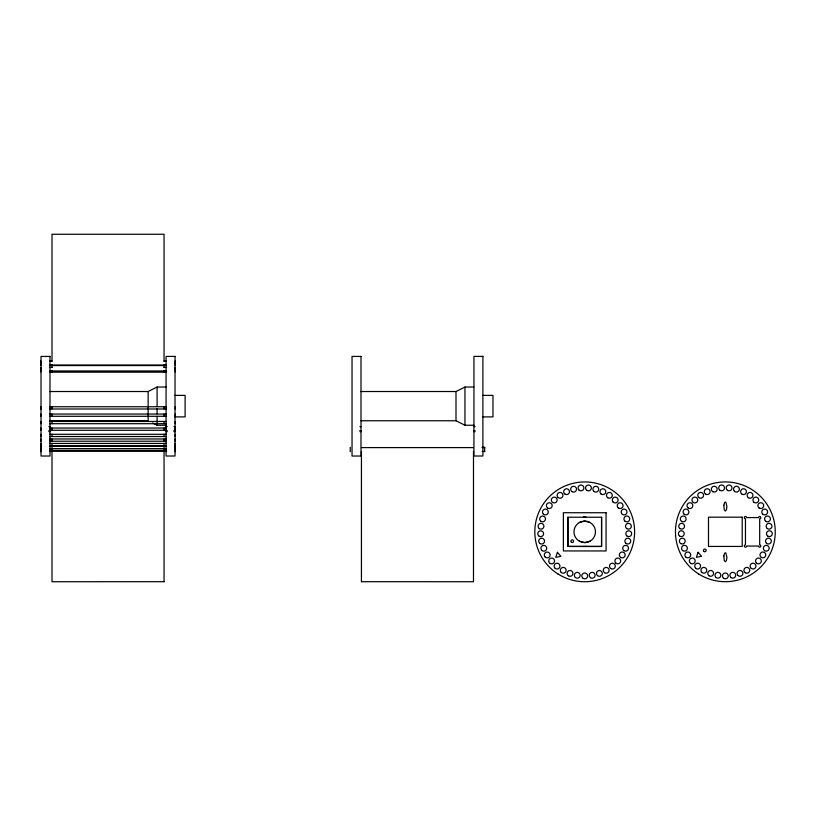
<?xml version="1.0" encoding="UTF-8"?>
<svg xmlns="http://www.w3.org/2000/svg" width="816" height="816" viewBox="0 0 816 816"><rect width="100%" height="100%" fill="white"/><g stroke="black" fill="none" stroke-linecap="round" stroke-linejoin="round"><path stroke-width="1.22" d="M601.555 517.242L567.854 517.222L567.875 546.434L601.576 546.465L601.576 517.222L601.555 546.434L567.875 546.434L567.875 517.242M49.99 391.517L148.135 391.517L157.1 387.039L166.066 387.039M360.998 391.517L456.001 391.517L464.967 387.039L473.933 387.039M590.09 541.151L584.715 542.599L579.34 541.151A10.761 10.761 0 0 1 579.34 522.526L584.715 521.087L590.09 522.526M586.235 546.445L585.123 546.445M584.307 517.232C580.757 517.242 588.826 517.222 585.123 517.232M49.511 360.978L52 360.978M164.047 360.978L166.535 360.978M49.511 364.752L52 364.752L52 367.557M166.535 364.752L164.047 364.752L164.047 367.557M52 365.048L164.047 365.048M49.511 365.272L52 365.303M164.047 365.272L166.535 365.303M52 365.568L164.047 365.568M49.511 367.445L52 367.445M164.047 367.445L166.535 367.445M49.511 370.709L52 370.709L52 372.178L164.047 372.178L164.047 370.709L166.535 370.709M52 370.964L164.047 370.964M49.511 371.566L52 371.566M164.047 371.566L166.535 371.566M49.511 371.923L52 371.923M164.047 371.923L166.535 371.923M175.022 395.383L185.11 395.383L185.11 416.894L175.022 416.894M482.899 395.383L492.976 395.383L492.976 416.894L482.899 416.894M49.511 406.745L166.535 406.745M49.511 408.989L166.535 408.989M49.511 414.049L166.535 414.049M49.511 416.293L166.535 416.293M49.99 420.76L148.135 420.76L148.135 391.517M360.998 420.76L456.001 420.76L464.967 425.248L473.933 425.248M49.511 421.464L166.535 421.464M49.511 423.698L166.535 423.698M152.623 423.004L157.1 425.248L166.066 425.248M48.868 426.635L49.99 426.635M166.066 426.615L167.188 426.615M173.91 426.615L175.022 426.615M359.876 426.635L360.998 426.635M473.933 426.615L475.055 426.615M49.511 428.023L166.535 428.023M49.511 430.267L166.535 430.267M48.868 430.603L49.99 430.603M166.066 430.583L167.188 430.583M173.91 430.583L175.022 430.583M359.876 430.603L360.998 430.603M473.933 430.583L475.055 430.583M48.868 431.644L49.99 431.644M166.066 431.623L167.188 431.623M173.91 431.623L175.022 431.623M359.876 431.644L360.998 431.644M473.933 431.623L475.055 431.623M49.511 434.296L166.535 434.296M49.511 436.54L166.535 436.54M49.511 438.977L166.535 438.977M49.511 441.221L166.535 441.221M49.511 443.435L166.535 443.435M49.511 445.669L166.535 445.669M49.511 446.393L166.535 446.393M482.195 447.28L484.684 447.28L484.684 451.758M482.195 447.566L484.684 447.566M49.511 448.637L166.535 448.637M49.511 450.412L166.535 450.412M49.511 451.309L166.535 451.309M49.511 451.442L52 451.442M164.047 451.442L166.535 451.442M482.195 451.442L484.684 451.442M164.047 581.696L52 581.737L52 446.393M361.437 581.696L473.484 581.737L473.484 451.442M583.93 546.445L583.409 546.434M473.484 447.596L361.437 447.596M464.967 387.039L464.967 425.248M456.001 391.517L456.001 420.76M361.437 451.442L361.437 581.737M350.237 447.28L350.237 451.758M175.246 360.886L175.246 365.364M175.246 367.445L175.246 371.923M175.246 406.745L175.246 408.989M175.246 414.049L175.246 416.293M175.246 421.464L175.246 423.698M175.246 428.023L175.246 430.267M175.246 434.296L175.246 436.54M175.246 438.977L175.246 441.221M175.246 443.435L175.246 445.669M175.246 446.393L175.246 451.758M164.047 361.498L164.047 234.263L52 234.263L52 361.498M164.047 406.745L164.047 408.989M164.047 414.049L164.047 416.293M164.047 421.464L164.047 423.698M164.047 428.023L164.047 430.267M164.047 434.296L164.047 436.54M164.047 438.977L164.047 441.221M164.047 443.435L164.047 445.669M164.047 446.393L164.047 581.737M157.1 387.039L157.1 406.144M157.1 408.694L157.1 413.783M157.1 416.333L157.1 425.248M52 406.745L52 408.989M52 414.049L52 416.293M52 421.464L52 423.698M52 428.023L52 430.267M52 434.296L52 436.54M52 438.977L52 441.221M52 443.435L52 445.669M40.8 360.886L40.8 365.364M40.8 367.445L40.8 371.923M40.8 406.745L40.8 409.255M40.8 414.049L40.8 416.293M40.8 421.464L40.8 423.698M40.8 428.023L40.8 430.267M40.8 434.296L40.8 436.54M40.8 438.977L40.8 441.221M40.8 443.435L40.8 445.669M40.8 446.393L40.8 451.758M579.34 541.151A10.761 10.761 0 0 0 595.476 531.838A10.761 10.761 0 0 0 579.34 522.526M723.833 505.277L724.241 509.714L725.353 511.051L726.464 509.714L726.923 506.471L725.761 502.034L724.567 502.493L723.833 505.277M723.833 556.022L724.241 560.459L725.353 561.796L726.464 560.459L726.923 557.216L725.761 552.779L724.567 553.238L723.833 556.022M557.43 552.33L555.737 557.348L560.918 556.308L557.43 552.33M698.068 552.31L696.374 557.318L701.556 556.277L698.068 552.31M49.99 356.429L41.024 356.429L41.024 456.032L49.99 456.032L49.99 356.429M175.022 356.408L166.066 356.408L166.066 456.011L175.022 456.011L175.022 356.408M360.998 356.429L352.033 356.429L352.033 456.032L360.998 456.032L360.998 356.429M482.899 356.408L473.933 356.408L473.933 456.011L482.899 456.011L482.899 356.408M606.064 512.734L563.377 512.734L563.377 550.943L606.064 550.943L606.064 512.734M742.213 517.191L708.492 517.191L708.492 546.434L742.213 546.434L742.213 517.191M758.564 517.589L746.579 517.589A1.122 1.122 0 0 0 745.457 516.467A1.122 1.122 0 0 0 744.335 517.589A1.122 1.122 0 0 0 745.457 518.711L745.457 544.925A1.122 1.122 0 0 0 744.335 546.047A1.122 1.122 0 0 0 745.457 547.169A1.122 1.122 0 0 0 746.579 546.047L758.564 546.047A1.122 1.122 0 0 0 759.686 547.169A1.122 1.122 0 0 0 760.808 546.047A1.122 1.122 0 0 0 759.686 544.925L759.686 518.711A1.122 1.122 0 0 0 760.808 517.589A1.122 1.122 0 0 0 759.686 516.467A1.122 1.122 0 0 0 758.564 517.589M541.039 521.404A2.917 2.917 0 0 0 545.496 519.037A2.917 2.917 0 0 0 541.212 516.365A2.917 2.917 0 0 0 541.039 521.404M593.773 491.273A2.917 2.917 0 0 0 598.638 489.926A2.917 2.917 0 0 0 595.048 486.387A2.917 2.917 0 0 0 593.773 491.273M601.025 493.935A2.917 2.917 0 0 0 605.747 492.16A2.917 2.917 0 0 0 601.841 488.957A2.917 2.917 0 0 0 601.025 493.935M586.786 490.324A2.917 2.917 0 0 0 591.355 488.182A2.917 2.917 0 0 0 587.214 485.296A2.917 2.917 0 0 0 586.786 490.324M547.556 507.98A2.917 2.917 0 0 0 552.177 505.961A2.917 2.917 0 0 0 548.128 502.962A2.917 2.917 0 0 0 547.556 507.98M543.425 514.172A2.917 2.917 0 0 0 548.219 512.591A2.917 2.917 0 0 0 544.456 509.235A2.917 2.917 0 0 0 543.425 514.172M579.105 490.161A2.917 2.917 0 0 0 583.848 488.447A2.917 2.917 0 0 0 579.992 485.194A2.917 2.917 0 0 0 579.105 490.161M572.138 491.711A2.917 2.917 0 0 0 576.524 489.212A2.917 2.917 0 0 0 572.169 486.662A2.917 2.917 0 0 0 572.138 491.711M552.718 502.513A2.917 2.917 0 0 0 557.134 500.086A2.917 2.917 0 0 0 552.82 497.474A2.917 2.917 0 0 0 552.718 502.513M607.757 497.74A2.917 2.917 0 0 0 612.296 495.536A2.917 2.917 0 0 0 608.114 492.711A2.917 2.917 0 0 0 607.757 497.74M540.059 543.568A2.917 2.917 0 0 0 544.547 541.273A2.917 2.917 0 0 0 540.304 538.529A2.917 2.917 0 0 0 540.059 543.568M538.713 535.857A2.917 2.917 0 0 0 543.527 534.347A2.917 2.917 0 0 0 539.815 530.93A2.917 2.917 0 0 0 538.713 535.857M623.852 550.596A2.917 2.917 0 0 0 628.493 548.617A2.917 2.917 0 0 0 624.464 545.588A2.917 2.917 0 0 0 623.852 550.596M568.385 575.79A2.917 2.917 0 0 0 572.944 573.617A2.917 2.917 0 0 0 568.783 570.761A2.917 2.917 0 0 0 568.385 575.79M539.243 528.564A2.917 2.917 0 0 0 543.895 526.616A2.917 2.917 0 0 0 539.886 523.556A2.917 2.917 0 0 0 539.243 528.564M604.717 572.812A2.917 2.917 0 0 0 609.124 570.353A2.917 2.917 0 0 0 604.789 567.773A2.917 2.917 0 0 0 604.717 572.812M625.841 543.283A2.917 2.917 0 0 0 630.646 541.742A2.917 2.917 0 0 0 626.902 538.356A2.917 2.917 0 0 0 625.841 543.283M542.028 550.565A2.917 2.917 0 0 0 546.71 548.678A2.917 2.917 0 0 0 542.742 545.567A2.917 2.917 0 0 0 542.028 550.565M627.178 536.173A2.917 2.917 0 0 0 631.655 533.837A2.917 2.917 0 0 0 627.392 531.124A2.917 2.917 0 0 0 627.178 536.173M610.684 568.477A2.917 2.917 0 0 0 615.295 566.437A2.917 2.917 0 0 0 611.215 563.458A2.917 2.917 0 0 0 610.684 568.477M615.876 563.142A2.917 2.917 0 0 0 620.65 561.53A2.917 2.917 0 0 0 616.865 558.195A2.917 2.917 0 0 0 615.876 563.142M597.506 575.606A2.917 2.917 0 0 0 602.259 573.923A2.917 2.917 0 0 0 598.424 570.639A2.917 2.917 0 0 0 597.506 575.606M590.478 577.657A2.917 2.917 0 0 0 595.068 575.545A2.917 2.917 0 0 0 590.947 572.628A2.917 2.917 0 0 0 590.478 577.657M626.647 528.544A2.917 2.917 0 0 0 631.309 526.636A2.917 2.917 0 0 0 627.32 523.546A2.917 2.917 0 0 0 626.647 528.544M620.711 557.43A2.917 2.917 0 0 0 625.158 555.023A2.917 2.917 0 0 0 620.854 552.381A2.917 2.917 0 0 0 620.711 557.43M613.193 502.126A2.917 2.917 0 0 0 618.038 500.718A2.917 2.917 0 0 0 614.397 497.23A2.917 2.917 0 0 0 613.193 502.126M618.334 507.919A2.917 2.917 0 0 0 623.026 506.063A2.917 2.917 0 0 0 619.079 502.921A2.917 2.917 0 0 0 618.334 507.919M622.465 514.437A2.917 2.917 0 0 0 626.974 512.162A2.917 2.917 0 0 0 622.751 509.398A2.917 2.917 0 0 0 622.465 514.437M624.862 521.067A2.917 2.917 0 0 0 629.687 519.588A2.917 2.917 0 0 0 625.994 516.151A2.917 2.917 0 0 0 624.862 521.067M557.96 573.954A49.898 49.898 0 0 0 634.562 533.96A49.898 49.898 0 0 0 561.622 487.611A49.898 49.898 0 0 0 557.96 573.954M575.402 577.514A2.917 2.917 0 0 0 580.135 575.77A2.917 2.917 0 0 0 576.259 572.536A2.917 2.917 0 0 0 575.402 577.514M583.256 578.432A2.917 2.917 0 0 0 587.632 575.912A2.917 2.917 0 0 0 583.256 573.383A2.917 2.917 0 0 0 583.256 578.432M564.866 494.047A2.917 2.917 0 0 0 569.466 491.977A2.917 2.917 0 0 0 565.366 489.029A2.917 2.917 0 0 0 564.866 494.047M558.134 497.525A2.917 2.917 0 0 0 562.897 495.883A2.917 2.917 0 0 0 559.093 492.578A2.917 2.917 0 0 0 558.134 497.525M545.19 557.063A2.917 2.917 0 0 0 550.025 555.614A2.917 2.917 0 0 0 546.363 552.157A2.917 2.917 0 0 0 545.19 557.063M550.025 563.377A2.917 2.917 0 0 0 554.543 561.143A2.917 2.917 0 0 0 550.341 558.348A2.917 2.917 0 0 0 550.025 563.377M555.206 568.395A2.917 2.917 0 0 0 559.909 566.579A2.917 2.917 0 0 0 555.982 563.407A2.917 2.917 0 0 0 555.206 568.395M561.194 572.404A2.917 2.917 0 0 0 566.049 571.027A2.917 2.917 0 0 0 562.428 567.508A2.917 2.917 0 0 0 561.194 572.404M571.557 542.375A1.346 1.346 0 0 0 573.566 541.212A1.346 1.346 0 0 0 571.557 540.049A1.346 1.346 0 0 0 571.557 542.375M716.04 577.493A2.917 2.917 0 0 0 720.773 575.739A2.917 2.917 0 0 0 716.897 572.516A2.917 2.917 0 0 0 716.04 577.493M723.894 578.411A2.917 2.917 0 0 0 728.26 575.882A2.917 2.917 0 0 0 723.894 573.362A2.917 2.917 0 0 0 723.894 578.411M685.828 557.042A2.917 2.917 0 0 0 690.662 555.594A2.917 2.917 0 0 0 686.99 552.126A2.917 2.917 0 0 0 685.828 557.042M698.598 573.934A49.898 49.898 0 0 0 775.2 533.939A49.898 49.898 0 0 0 702.26 487.591A49.898 49.898 0 0 0 698.598 573.934M731.116 577.626A2.917 2.917 0 0 0 735.695 575.515A2.917 2.917 0 0 0 731.585 572.608A2.917 2.917 0 0 0 731.116 577.626M690.652 563.356A2.917 2.917 0 0 0 695.181 561.112A2.917 2.917 0 0 0 690.979 558.317A2.917 2.917 0 0 0 690.652 563.356M761.348 557.399A2.917 2.917 0 0 0 765.785 555.002A2.917 2.917 0 0 0 761.491 552.361A2.917 2.917 0 0 0 761.348 557.399M738.143 575.586A2.917 2.917 0 0 0 742.897 573.903A2.917 2.917 0 0 0 739.061 570.619A2.917 2.917 0 0 0 738.143 575.586M767.285 528.523A2.917 2.917 0 0 0 771.946 526.606A2.917 2.917 0 0 0 767.958 523.525A2.917 2.917 0 0 0 767.285 528.523M693.345 502.493A2.917 2.917 0 0 0 697.772 500.065A2.917 2.917 0 0 0 693.457 497.454A2.917 2.917 0 0 0 693.345 502.493M701.831 572.373A2.917 2.917 0 0 0 706.687 571.006A2.917 2.917 0 0 0 703.066 567.487A2.917 2.917 0 0 0 701.831 572.373M704.137 551.565A1.346 1.346 0 0 0 706.156 550.402A1.346 1.346 0 0 0 704.137 549.229A1.346 1.346 0 0 0 704.137 551.565M698.761 497.505A2.917 2.917 0 0 0 703.535 495.863A2.917 2.917 0 0 0 699.72 492.558A2.917 2.917 0 0 0 698.761 497.505M727.423 490.304A2.917 2.917 0 0 0 731.993 488.152A2.917 2.917 0 0 0 727.852 485.275A2.917 2.917 0 0 0 727.423 490.304M705.503 494.027A2.917 2.917 0 0 0 710.104 491.946A2.917 2.917 0 0 0 706.003 489.008A2.917 2.917 0 0 0 705.503 494.027M682.666 550.545A2.917 2.917 0 0 0 687.347 548.658A2.917 2.917 0 0 0 683.38 545.547A2.917 2.917 0 0 0 682.666 550.545M688.184 507.96A2.917 2.917 0 0 0 692.815 505.94A2.917 2.917 0 0 0 688.755 502.942A2.917 2.917 0 0 0 688.184 507.96M684.063 514.151A2.917 2.917 0 0 0 688.857 512.57A2.917 2.917 0 0 0 685.093 509.215A2.917 2.917 0 0 0 684.063 514.151M680.697 543.548A2.917 2.917 0 0 0 685.185 541.243A2.917 2.917 0 0 0 680.942 538.509A2.917 2.917 0 0 0 680.697 543.548M679.351 535.837A2.917 2.917 0 0 0 684.165 534.317A2.917 2.917 0 0 0 680.452 530.91A2.917 2.917 0 0 0 679.351 535.837M681.666 521.383A2.917 2.917 0 0 0 686.123 519.017A2.917 2.917 0 0 0 681.85 516.344A2.917 2.917 0 0 0 681.666 521.383M758.972 507.889A2.917 2.917 0 0 0 763.664 506.042A2.917 2.917 0 0 0 759.716 502.901A2.917 2.917 0 0 0 758.972 507.889M679.871 528.533A2.917 2.917 0 0 0 684.532 526.585A2.917 2.917 0 0 0 680.513 523.535A2.917 2.917 0 0 0 679.871 528.533M756.503 563.122A2.917 2.917 0 0 0 761.287 561.51A2.917 2.917 0 0 0 757.503 558.175A2.917 2.917 0 0 0 756.503 563.122M748.394 497.719A2.917 2.917 0 0 0 752.933 495.516A2.917 2.917 0 0 0 748.751 492.691A2.917 2.917 0 0 0 748.394 497.719M751.322 568.456A2.917 2.917 0 0 0 755.932 566.416A2.917 2.917 0 0 0 751.852 563.438A2.917 2.917 0 0 0 751.322 568.456M741.652 493.915A2.917 2.917 0 0 0 746.375 492.13A2.917 2.917 0 0 0 742.478 488.937A2.917 2.917 0 0 0 741.652 493.915M766.479 543.262A2.917 2.917 0 0 0 771.273 541.712A2.917 2.917 0 0 0 767.54 538.325A2.917 2.917 0 0 0 766.479 543.262M763.103 514.417A2.917 2.917 0 0 0 767.611 512.142A2.917 2.917 0 0 0 763.388 509.378A2.917 2.917 0 0 0 763.103 514.417M764.49 550.576A2.917 2.917 0 0 0 769.131 548.597A2.917 2.917 0 0 0 765.102 545.567A2.917 2.917 0 0 0 764.49 550.576M767.815 536.143A2.917 2.917 0 0 0 772.293 533.807A2.917 2.917 0 0 0 768.029 531.104A2.917 2.917 0 0 0 767.815 536.143M765.5 521.047A2.917 2.917 0 0 0 770.324 519.568A2.917 2.917 0 0 0 766.632 516.13A2.917 2.917 0 0 0 765.5 521.047M753.831 502.105A2.917 2.917 0 0 0 758.676 500.698A2.917 2.917 0 0 0 755.035 497.209A2.917 2.917 0 0 0 753.831 502.105M709.022 575.77A2.917 2.917 0 0 0 713.572 573.597A2.917 2.917 0 0 0 709.41 570.741A2.917 2.917 0 0 0 709.022 575.77M734.41 491.242A2.917 2.917 0 0 0 739.276 489.906A2.917 2.917 0 0 0 735.685 486.367A2.917 2.917 0 0 0 734.41 491.242M745.355 572.791A2.917 2.917 0 0 0 749.751 570.333A2.917 2.917 0 0 0 745.426 567.742A2.917 2.917 0 0 0 745.355 572.791M712.776 491.681A2.917 2.917 0 0 0 717.162 489.192A2.917 2.917 0 0 0 712.807 486.642A2.917 2.917 0 0 0 712.776 491.681M719.732 490.141A2.917 2.917 0 0 0 724.486 488.417A2.917 2.917 0 0 0 720.62 485.173A2.917 2.917 0 0 0 719.732 490.141M695.834 568.375A2.917 2.917 0 0 0 700.546 566.559A2.917 2.917 0 0 0 696.619 563.387A2.917 2.917 0 0 0 695.834 568.375"/></g></svg>
